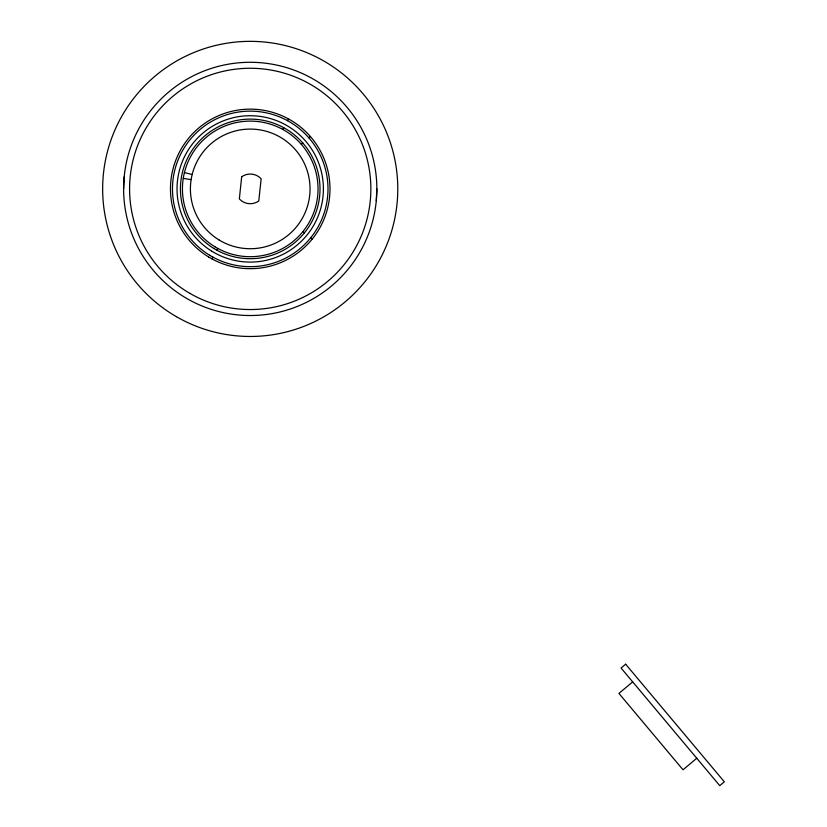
<?xml version="1.0" encoding="UTF-8"?>
<svg xmlns="http://www.w3.org/2000/svg" width="827" height="827" viewBox="0 0 827 827"><rect width="100%" height="100%" fill="white"/><g stroke="black" fill="none" stroke-linecap="round" stroke-linejoin="round"><path stroke-width="1.24" d="M123.605 188.907L124.164 177.019M376.843 188.907A126.624 126.624 0 0 1 186.912 298.557A126.624 126.624 0 0 1 186.912 79.247A126.624 126.624 0 0 1 376.843 188.907L376.285 200.796M211.981 258.903L212.942 257.156M216.767 250.157L217.718 248.4M282.731 129.405L283.682 127.658M287.507 120.659L288.458 118.912M301.338 144.363L302.837 143.05M308.853 137.82L310.352 136.507M632.676 681.882L618.927 693.419L683.019 769.792L696.768 758.256M183.253 178.384L191.13 179.624M184.421 172.585L192.164 174.507M302.961 231.508L304.512 232.759M310.714 237.773L312.275 239.024M241.68 176.751L239.344 198.935A14.834 14.834 0 0 0 258.768 201.023L261.156 178.797A14.834 14.834 0 0 0 241.701 176.771M625.646 664.184L621.056 668.03L719.748 785.65L724.338 781.804L625.646 664.184M208.621 256.959A79.764 79.764 0 0 0 329.963 190.913A79.764 79.764 0 0 0 212.094 118.85A79.764 79.764 0 0 0 208.621 256.959M209.665 255.254A77.769 77.769 0 0 0 327.968 190.861A77.769 77.769 0 0 0 213.046 120.608A77.769 77.769 0 0 0 209.665 255.254M212.053 251.346A73.179 73.179 0 0 0 323.378 190.748A73.179 73.179 0 0 0 215.237 124.629A73.179 73.179 0 0 0 212.053 251.346M189.9 293.378A120.639 120.639 0 0 0 370.858 188.907A120.639 120.639 0 0 0 189.9 84.426A120.639 120.639 0 0 0 189.9 293.378M176.44 316.7A147.557 147.557 0 0 0 397.777 188.907A147.557 147.557 0 0 0 176.44 61.115A147.557 147.557 0 0 0 176.44 316.7M214.865 246.746A67.793 67.793 0 0 0 318.002 190.613A67.793 67.793 0 0 0 217.811 129.363A67.793 67.793 0 0 0 214.865 246.746M213.821 248.451A69.788 69.788 0 0 0 319.987 190.655A69.788 69.788 0 0 0 216.86 127.606A69.788 69.788 0 0 0 213.821 248.451M219.021 239.944A59.823 59.823 0 0 0 310.022 190.406A59.823 59.823 0 0 0 221.626 136.362A59.823 59.823 0 0 0 219.021 239.944"/></g></svg>
